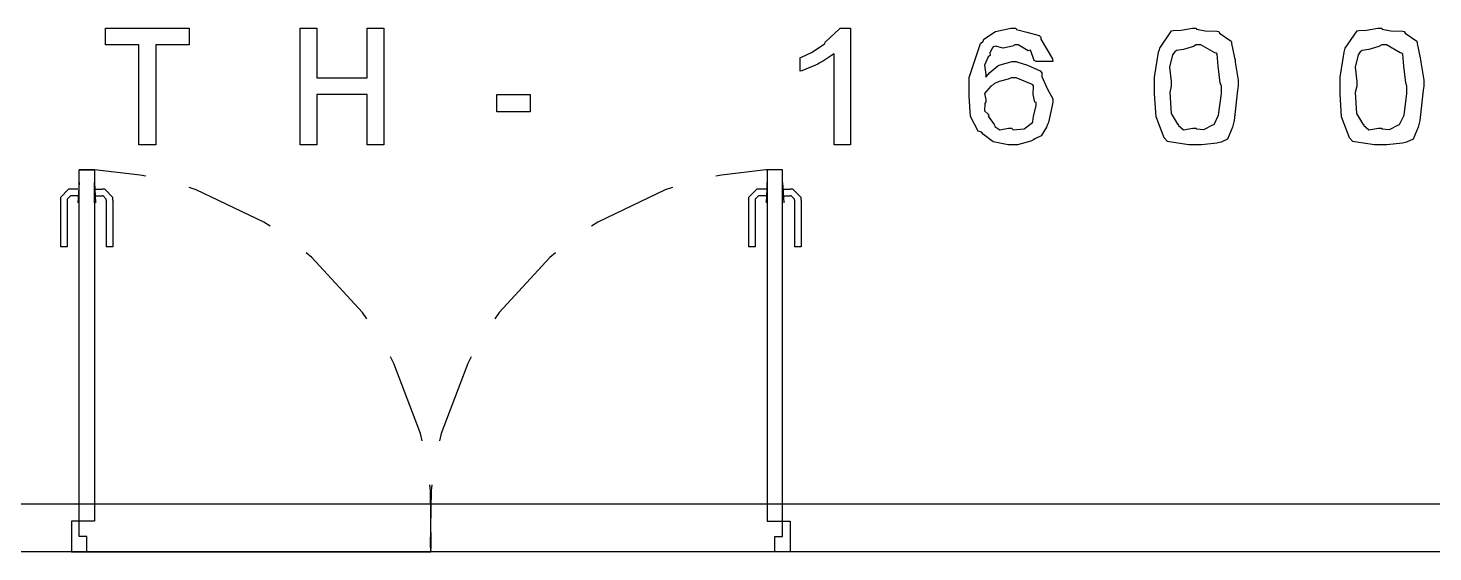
# Model space of a CAD drawing. Extents: x 0 to 23.4, y 0 to 16.5.
# Drawn here: x 10.405 to 11.175, y 5.781 to 6.068 of the extents above; entities that cross this region are included whole.
import ezdxf

# ---------------------------------------------------------------- set-up
doc = ezdxf.new("R2010")
doc.units = 0
doc.layers.get('0').update_dxf_attribs({"linetype": 'CONTINUOUS'})

msp = doc.modelspace()

# ---------------------------------------------------------------- linework, layer by layer
at = {"color": 0}
for points in [[(10.4661, 6.00407), (10.4661, 6.05897), (10.4479, 6.05897), (10.4479, 6.06808), (10.4937, 6.06808), (10.4937, 6.05897), (10.4754, 6.05897), (10.4754, 6.00407), (10.4661, 6.00407)], [(10.5545, 6.00407), (10.5545, 6.06808), (10.5636, 6.06808), (10.5636, 6.04075), (10.5912, 6.04075), (10.5912, 6.06808), (10.6003, 6.06808), (10.6003, 6.00407), (10.5912, 6.00407), (10.5912, 6.03163), (10.5636, 6.03163), (10.5636, 6.00407), (10.5545, 6.00407)], [(10.856, 6.00407), (10.8469, 6.00407), (10.8469, 6.05399), (10.8455, 6.05306), (10.8412, 6.05013), (10.8388, 6.04878), (10.838, 6.04833), (10.8367, 6.04769), (10.8292, 6.04465), (10.8284, 6.04443), (10.8284, 6.05203), (10.829, 6.05208), (10.8345, 6.05479), (10.8409, 6.05892), (10.8419, 6.05963), (10.8421, 6.06039), (10.8497, 6.06743), (10.8502, 6.06808), (10.856, 6.06808), (10.856, 6.00407)], [(10.9667, 6.04986), (10.9576, 6.04986), (10.9566, 6.05024), (10.9546, 6.05561), (10.9543, 6.05593), (10.9532, 6.05561), (10.9477, 6.05897), (10.9459, 6.05897), (10.9446, 6.05811), (10.9395, 6.05707), (10.9354, 6.05811), (10.9341, 6.05789), (10.9335, 6.05713), (10.9323, 6.05431), (10.9325, 6.05333), (10.9324, 6.05311), (10.9313, 6.05225), (10.9293, 6.04779), (10.93, 6.04269), (10.93, 6.04118), (10.93, 6.04118), (10.9322, 6.04383), (10.9366, 6.04736), (10.9374, 6.04769), (10.9379, 6.0479), (10.9445, 6.04986), (10.9467, 6.04986), (10.9471, 6.04953), (10.9528, 6.04779), (10.9598, 6.04465), (10.9608, 6.04357), (10.9608, 6.04161), (10.9637, 6.03504), (10.9667, 6.0294), (10.9667, 6.0275), (10.9663, 6.02567), (10.9643, 6.01633), (10.9639, 6.01535), (10.9633, 6.01372), (10.9603, 6.00911), (10.9569, 6.00743), (10.9561, 6.00689), (10.9546, 6.00618), (10.9474, 6.00407), (10.945, 6.00407), (10.9422, 6.00407), (10.934, 6.00581), (10.9287, 6.00988), (10.9276, 6.01101), (10.9259, 6.01167), (10.9217, 6.01958), (10.9209, 6.03076), (10.9209, 6.03444), (10.9209, 6.04107), (10.9272, 6.05957), (10.9285, 6.06093), (10.929, 6.06201), (10.9354, 6.06614), (10.9437, 6.06808), (10.9465, 6.06808), (10.9469, 6.06739), (10.9525, 6.06581), (10.9592, 6.06396), (10.9602, 6.0631), (10.9601, 6.06201), (10.9665, 6.05126), (10.9667, 6.04986)], [(11.0225, 6.03618), (11.0225, 6.04124), (11.0247, 6.05485), (11.0251, 6.05637), (11.0253, 6.05701), (11.0318, 6.06657), (11.0327, 6.06679), (11.0327, 6.06679), (11.0371, 6.06689), (11.0432, 6.06808), (11.0453, 6.06808), (11.0455, 6.06743), (11.0502, 6.06657), (11.0566, 6.06646), (11.0577, 6.06614), (11.0581, 6.06526), (11.0645, 6.06093), (11.0646, 6.06028), (11.0646, 6.05957), (11.0663, 6.05171), (11.0666, 6.05072), (11.0666, 6.04943), (11.0683, 6.0395), (11.0683, 6.03618), (11.0679, 6.03401), (11.0661, 6.01753), (11.0657, 6.016), (11.0652, 6.01378), (11.0624, 6.00726), (11.059, 6.00564), (11.0581, 6.00537), (11.0566, 6.00504), (11.0481, 6.00407), (11.0453, 6.00407), (11.0413, 6.00407), (11.0304, 6.00569), (11.0295, 6.00603), (11.0277, 6.00792), (11.0234, 6.01953), (11.0225, 6.03207), (11.0225, 6.03618)], [(11.1241, 6.03618), (11.1241, 6.04124), (11.1263, 6.05485), (11.1267, 6.05637), (11.1269, 6.05701), (11.1334, 6.06657), (11.1343, 6.06679), (11.1343, 6.06679), (11.1386, 6.06689), (11.1448, 6.06808), (11.1469, 6.06808), (11.1471, 6.06743), (11.1518, 6.06657), (11.1582, 6.06646), (11.1592, 6.06614), (11.1597, 6.06526), (11.1661, 6.06093), (11.1662, 6.06028), (11.1662, 6.05957), (11.1679, 6.05171), (11.1681, 6.05072), (11.1682, 6.04943), (11.1699, 6.0395), (11.1699, 6.03618), (11.1695, 6.03401), (11.1677, 6.01753), (11.1673, 6.016), (11.1668, 6.01378), (11.164, 6.00726), (11.1605, 6.00564), (11.1597, 6.00537), (11.1582, 6.00504), (11.1497, 6.00407), (11.1469, 6.00407), (11.1429, 6.00407), (11.132, 6.00569), (11.131, 6.00603), (11.1293, 6.00792), (11.1249, 6.01953), (11.1241, 6.03207), (11.1241, 6.03618)], [(11.0316, 6.03618), (11.0309, 6.03276), (11.0315, 6.02121), (11.0349, 6.01579), (11.0355, 6.01535), (11.0354, 6.01492), (11.0383, 6.01232), (11.0435, 6.01318), (11.0453, 6.01318), (11.0454, 6.01281), (11.0495, 6.01258), (11.0544, 6.01503), (11.0551, 6.01535), (11.0551, 6.01535), (11.0575, 6.02035), (11.0592, 6.03222), (11.0592, 6.03618), (11.0584, 6.03814), (11.0573, 6.04715), (11.0568, 6.05371), (11.0564, 6.05442), (11.0554, 6.05447), (11.0478, 6.05897), (11.0453, 6.05897), (11.0438, 6.058), (11.0383, 6.05637), (11.0345, 6.05572), (11.0336, 6.05507), (11.0323, 6.05344), (11.0307, 6.0466), (11.0316, 6.03879), (11.0316, 6.03618)], [(11.1332, 6.03618), (11.1324, 6.03276), (11.133, 6.02121), (11.1364, 6.01579), (11.1371, 6.01535), (11.1369, 6.01492), (11.1399, 6.01232), (11.1451, 6.01318), (11.1469, 6.01318), (11.147, 6.01281), (11.1511, 6.01258), (11.156, 6.01503), (11.1566, 6.01535), (11.1566, 6.01535), (11.1591, 6.02035), (11.1607, 6.03222), (11.1607, 6.03618), (11.16, 6.03814), (11.1589, 6.04715), (11.1584, 6.05371), (11.1579, 6.05442), (11.157, 6.05447), (11.1494, 6.05897), (11.1469, 6.05897), (11.1453, 6.058), (11.1399, 6.05637), (11.1361, 6.05572), (11.1351, 6.05507), (11.1339, 6.05344), (11.1323, 6.0466), (11.1332, 6.03879), (11.1332, 6.03618)], [(10.93, 6.02772), (10.9295, 6.02669), (10.9293, 6.02274), (10.9314, 6.02094), (10.9318, 6.02035), (10.9314, 6.01986), (10.9346, 6.01525), (10.9348, 6.01492), (10.9349, 6.01417), (10.9377, 6.01226), (10.9425, 6.01318), (10.9441, 6.01318), (10.945, 6.01243), (10.951, 6.01297), (10.9556, 6.01628), (10.9558, 6.01687), (10.9558, 6.01687), (10.9562, 6.01986), (10.9576, 6.02544), (10.9576, 6.02729), (10.9569, 6.02756), (10.956, 6.03174), (10.9561, 6.03651), (10.9558, 6.03706), (10.955, 6.03728), (10.9467, 6.04075), (10.9439, 6.04075), (10.9423, 6.0401), (10.9374, 6.03874), (10.9348, 6.03765), (10.9341, 6.03706), (10.9327, 6.03629), (10.9294, 6.03233), (10.93, 6.02892), (10.93, 6.02772)], [(10.6622, 6.02229), (10.6622, 6.03163), (10.6804, 6.03163), (10.6804, 6.02229), (10.6622, 6.02229)], [(10.4334, 5.7979), (10.4334, 5.9905), (10.4418, 5.9905), (10.4418, 5.7979), (10.4334, 5.7979)], [(10.8187, 5.7979), (10.8187, 5.9905), (10.8103, 5.9905), (10.8103, 5.7979), (10.8187, 5.7979)], [(10.4293, 5.78114), (10.4376, 5.78114), (10.4376, 5.7895), (10.4334, 5.7895), (10.4334, 5.7979), (10.4293, 5.7979), (10.4293, 5.78114)], [(10.8229, 5.78114), (10.8145, 5.78114), (10.8145, 5.7895), (10.8187, 5.7895), (10.8187, 5.7979), (10.8229, 5.7979), (10.8229, 5.78114)]]:
    msp.add_lwpolyline(points, close=True, dxfattribs=at)
for points in [[(10.4699, 5.98697), (10.4669, 5.98757), (10.4418, 5.9905), (10.4334, 5.9905)], [(10.8187, 5.9905), (10.8096, 5.9905), (10.7852, 5.98757), (10.7822, 5.98699)], [(10.4293, 5.97982), (10.4277, 5.97982), (10.4232, 5.97532), (10.4232, 5.97379)], [(10.4327, 5.97982), (10.4293, 5.97982)], [(10.4334, 5.97233), (10.4334, 5.98356), (10.4327, 5.97233)], [(10.4418, 5.97233), (10.4418, 5.98356), (10.4425, 5.97233)], [(10.4425, 5.97982), (10.446, 5.97982)], [(10.452, 5.97379), (10.452, 5.97532), (10.4475, 5.97982), (10.446, 5.97982)], [(10.538, 5.95958), (10.5346, 5.96181), (10.4976, 5.97949), (10.4938, 5.98074)], [(10.7584, 5.98074), (10.7545, 5.97949), (10.7176, 5.96181), (10.7141, 5.95958)], [(10.8062, 5.97982), (10.8046, 5.97982), (10.8001, 5.97532), (10.8001, 5.97379)], [(10.8097, 5.97982), (10.8062, 5.97982)], [(10.8103, 5.97233), (10.8103, 5.98356), (10.8097, 5.97233)], [(10.8187, 5.97233), (10.8187, 5.98356), (10.8194, 5.97233)], [(10.8194, 5.97982), (10.8229, 5.97982)], [(10.8289, 5.97379), (10.8289, 5.97532), (10.8244, 5.97982), (10.8229, 5.97982)], [(10.4232, 5.97379), (10.4232, 5.94829)], [(10.4293, 5.97613), (10.4287, 5.97613), (10.4269, 5.97439), (10.4269, 5.97379)], [(10.4269, 5.97379), (10.4269, 5.94829)], [(10.4327, 5.97613), (10.4293, 5.97613)], [(10.4425, 5.97613), (10.446, 5.97613)], [(10.4483, 5.97379), (10.4483, 5.97439), (10.4466, 5.97613), (10.446, 5.97613)], [(10.4483, 5.97379), (10.4483, 5.94829)], [(10.452, 5.97379), (10.452, 5.94829)], [(10.8001, 5.97379), (10.8001, 5.94829)], [(10.8062, 5.97613), (10.8056, 5.97613), (10.8038, 5.97439), (10.8038, 5.97379)], [(10.8038, 5.97379), (10.8038, 5.94829)], [(10.8097, 5.97613), (10.8062, 5.97613)], [(10.8194, 5.97613), (10.8229, 5.97613)], [(10.8253, 5.97379), (10.8253, 5.97439), (10.8235, 5.97613), (10.8229, 5.97613)], [(10.8253, 5.97379), (10.8253, 5.94829)], [(10.8289, 5.97379), (10.8289, 5.94829)], [(10.4269, 5.94829), (10.4232, 5.94829)], [(10.452, 5.94829), (10.4483, 5.94829)], [(10.8038, 5.94829), (10.8001, 5.94829)], [(10.8289, 5.94829), (10.8253, 5.94829)], [(10.591, 5.90885), (10.5887, 5.91222), (10.5609, 5.94238), (10.5578, 5.94499)], [(10.6944, 5.94499), (10.6913, 5.94239), (10.6635, 5.91222), (10.6611, 5.90886)], [(10.6214, 5.84201), (10.6204, 5.84603), (10.6058, 5.88433), (10.6039, 5.88792)], [(10.6482, 5.88792), (10.6463, 5.88433), (10.6317, 5.84608), (10.6308, 5.84207)], [(10.6261, 5.78114), (10.6263, 5.78424), (10.6259, 5.81478), (10.6255, 5.81782)], [(10.6266, 5.81782), (10.6263, 5.81478), (10.6258, 5.78424), (10.6261, 5.78114)], [(12.1239, 5.80735), (8.20111, 5.80735)], [(12.0986, 5.78114), (8.22732, 5.78114)], [(10.4334, 5.78114), (10.6261, 5.78114)], [(10.8187, 5.78114), (10.6261, 5.78114)]]:
    msp.add_lwpolyline(points, dxfattribs=at)

doc.saveas('drawing.dxf')
